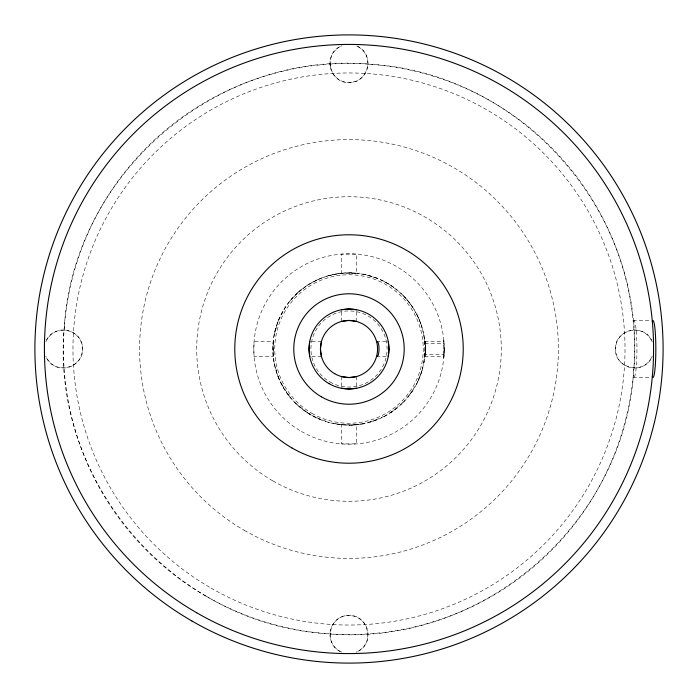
<?xml version="1.0" encoding="UTF-8"?>
<svg xmlns="http://www.w3.org/2000/svg" width="698" height="698" viewBox="0 0 698 698"><rect width="100%" height="100%" fill="white"/><g stroke="black" fill="none" stroke-linecap="round" stroke-linejoin="round"><path stroke-width="0.52" stroke-dasharray="3.49 2.62" d="M444.181 349.183L444.181 349.698M425.126 350.658L425.126 347.342M444.181 349.977L444.085 353.232M444.164 350.85L444.094 344.864M340.258 46.548A19.038 19.038 0 0 0 334.639 75.951A19.038 19.038 0 0 0 364.539 74.45A19.038 19.038 0 0 0 356.006 45.754C375.297 52.158 369.242 83.62 349 82.495C328.758 83.62 322.703 52.158 341.994 45.754M423.878 362.855L425.143 349L423.878 335.145M444.085 353.328L444.041 354.165M444.024 354.427L443.797 357.551L443.797 340.45L444.024 343.46M443.928 355.963L444.015 354.628L424.934 354.715M424.838 355.84L424.995 353.746M443.919 356.102L443.884 356.556M425.143 349A76.143 76.143 0 0 1 310.924 414.944A76.143 76.143 0 0 1 310.924 283.056A76.143 76.143 0 0 1 425.143 349C424.812 361.084 422.255 373.203 416.636 383.97M273.119 342.666L273.232 356.608L254.124 356.617L253.819 349.375L254.124 341.392L273.232 341.383L273.162 355.84M275.797 328.051C269.053 351.766 274.454 378.456 290.255 397.45L289.888 396.996C298.151 407.082 308.917 414.874 320.975 419.803M274.122 335.145L278.197 320.975M422.203 369.949L417.238 382.783L408.112 396.996M274.855 331.646L278.371 320.539L285.264 307.329M652.246 341.994C645.842 322.703 614.38 328.758 615.505 349C614.38 369.242 645.842 375.297 652.246 356.006M278.371 320.539C283.458 308.778 290.987 297.967 301.004 289.888M412.736 390.671L402.842 402.842L403.863 401.804L390.671 412.736M289.888 301.004L298.343 292.157L307.329 285.264M396.996 408.112L383.97 416.636L385.375 415.895L369.949 422.203M298.343 292.157L307.609 285.089L320.975 278.197M357.742 651.452C376.196 643.198 367.227 612.661 347.29 615.584C327.955 616.238 323.602 646.139 341.994 652.246A19.038 19.038 0 0 1 333.461 623.55A19.038 19.038 0 0 1 363.361 622.049A19.038 19.038 0 0 1 357.742 651.452L356.006 652.246M307.609 285.089C321.307 276.478 337.649 271.897 353.834 273.005M377.025 419.803L362.855 423.878L363.501 423.756L351.914 425.091L341.392 424.768L341.383 443.876L356.608 443.876L356.617 424.768L349 425.143M328.051 275.797L340.266 273.354L356.608 273.232L356.617 254.124L341.392 254.124L341.383 273.232M363.501 423.756L351.914 425.091L335.145 423.878M341.418 273.232L342.116 273.162M633.112 320.443L651.182 320.443M311.884 341.383L321.481 341.383M376.519 341.383L386.116 341.383M424.768 341.383L443.876 341.383M424.934 343.285L444.015 343.355M311.884 356.617L321.481 356.617M376.519 356.617L386.116 356.617M424.768 356.617L443.876 356.617M633.112 377.557L651.182 377.557M349 272.857L363.501 274.244L377.025 278.197M354.113 273.023L355.884 273.162M342.16 424.838L328.051 422.203L328.819 422.421L314.03 416.636M362.855 274.122L363.501 274.244C375.629 276.931 387.338 281.983 396.996 289.888M383.97 281.364C395.408 287.62 405.599 296.362 412.736 307.329M307.329 412.736L317.852 418.486M307.609 412.911L295.158 402.842M402.842 295.158C411.698 304.441 418.687 315.653 422.203 328.051M281.364 383.97L290.255 397.45M46.548 357.742C54.802 376.196 85.339 367.227 82.416 347.29C81.762 327.955 51.861 323.602 45.754 341.994A19.038 19.038 0 0 1 74.45 333.461A19.038 19.038 0 0 1 75.951 363.361A19.038 19.038 0 0 1 46.548 357.742L45.754 356.006M416.636 314.03C421.191 323.497 424.305 333.731 424.995 344.254M278.197 377.025L283.545 387.914M278.371 377.461L274.122 362.855M329.962 63.457L330.285 66.921M443.928 342.037L444.007 343.233M444.05 343.966L444.085 344.672M444.164 347.334L444.181 348.023M444.181 348.25L444.181 348.817M444.181 348.162L444.181 348.625M356.617 311.884L356.617 321.481M356.617 376.519L356.617 386.116M341.383 311.884L341.383 321.481M341.383 376.519L341.383 386.116M633.13 321.202A28.522 3.115 -90 0 1 636.942 349A28.522 3.115 -90 0 1 633.13 376.798M651.452 357.742A19.038 19.038 0 0 1 622.537 363.771A19.038 19.038 0 0 1 622.537 334.229A19.038 19.038 0 0 1 651.452 340.258M424.934 343.451A5.706 0.436 -90 0 1 425.475 349A5.706 0.436 -90 0 1 424.934 354.549M64.338 326.594C49.828 480.137 172.676 623.977 326.594 633.662C480.137 648.172 623.977 525.324 633.662 371.406C648.172 217.863 525.324 74.023 371.406 64.338C217.863 49.828 74.023 172.676 64.338 326.594M206.224 596.293A285.543 285.543 0 0 0 634.543 349A285.543 285.543 0 0 0 206.224 101.707A285.543 285.543 0 0 0 206.224 596.293M210.988 588.048A276.024 276.024 0 0 0 625.024 349A276.024 276.024 0 0 0 210.988 109.952A276.024 276.024 0 0 0 210.988 588.048M329.962 381.972A38.076 38.076 0 0 0 387.076 349A38.076 38.076 0 0 0 329.962 316.028A38.076 38.076 0 0 0 329.962 381.972M311.875 413.295A74.241 74.241 0 0 0 423.241 349A74.241 74.241 0 0 0 311.875 284.705A74.241 74.241 0 0 0 311.875 413.295M301.405 431.434A95.181 95.181 0 0 0 444.181 349A95.181 95.181 0 0 0 301.405 266.566A95.181 95.181 0 0 0 301.405 431.434M425.736 349A7.608 0.777 -90 0 0 424.768 341.61A7.608 0.777 90 0 1 425.736 349A7.608 0.777 90 0 1 424.768 356.39A7.608 0.777 -90 0 0 425.736 349M244.3 530.349A209.4 209.4 0 0 0 558.4 349A209.4 209.4 0 0 0 244.3 167.651A209.4 209.4 0 0 0 244.3 530.349M272.857 480.887A152.295 152.295 0 0 0 501.295 349A152.295 152.295 0 0 0 272.857 217.113A152.295 152.295 0 0 0 272.857 480.887"/><path stroke-width="1.05" d="M388.254 356.556L388.978 349L388.254 341.444M309.755 341.392L309.022 349L309.755 356.608M321.473 341.392L320.443 349L321.473 356.608M341.392 321.473L349 320.443L356.608 321.473M356.608 376.527L349 377.557L341.392 376.527M341.392 309.755L349 309.022L356.608 309.755M356.608 388.245L349 388.978L341.392 388.245M652.255 321.202A28.522 2.923 -90 0 1 655.832 349A28.522 2.923 -90 0 1 652.255 376.798M376.545 341.68A7.547 1.998 -90 0 1 379.04 349A7.547 1.998 -90 0 1 376.545 356.32M196.705 612.774A304.581 304.581 0 0 0 653.581 349A304.581 304.581 0 0 0 196.705 85.226A304.581 304.581 0 0 0 196.705 612.774M191.95 621.019A314.1 314.1 0 0 0 663.1 349A314.1 314.1 0 0 0 191.95 76.981A314.1 314.1 0 0 0 191.95 621.019M321.394 396.813A55.203 55.203 0 0 0 404.203 349A55.203 55.203 0 0 0 321.394 301.187A55.203 55.203 0 0 0 321.394 396.813M291.895 447.915A114.219 114.219 0 0 0 463.219 349A114.219 114.219 0 0 0 291.895 250.085A114.219 114.219 0 0 0 291.895 447.915M329.011 383.621A39.978 39.978 0 0 0 388.978 349A39.978 39.978 0 0 0 329.011 314.379A39.978 39.978 0 0 0 329.011 383.621M334.726 373.727A28.557 28.557 0 0 0 377.557 349A28.557 28.557 0 0 0 334.726 324.273A28.557 28.557 0 0 0 334.726 373.727"/></g></svg>
